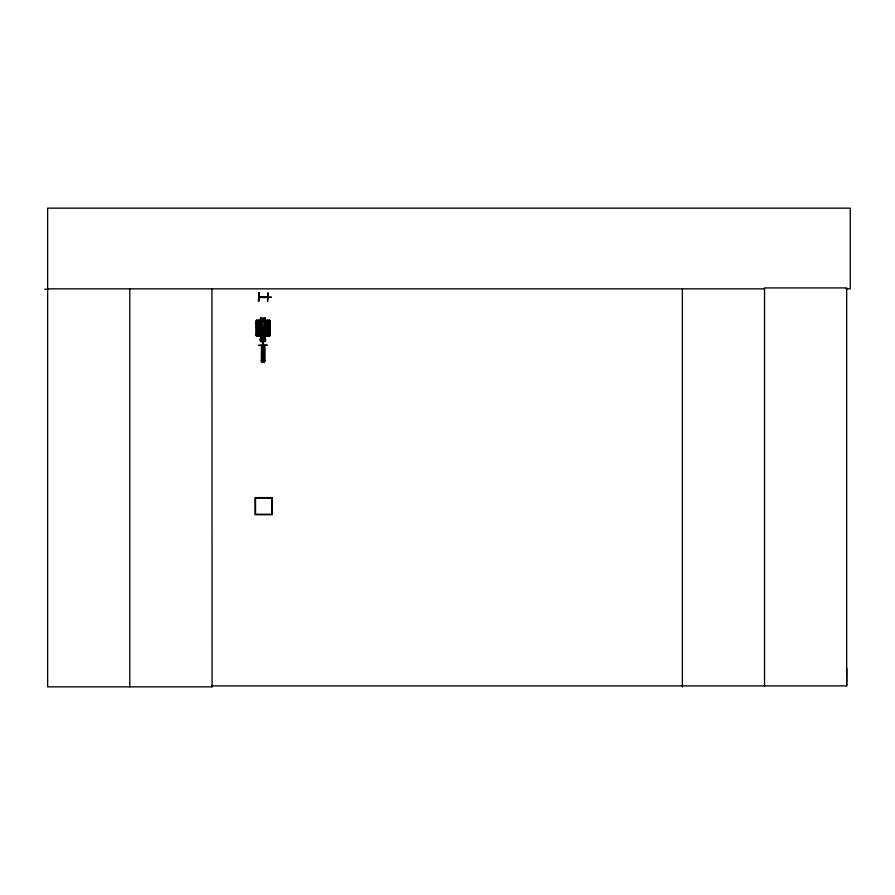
<?xml version="1.0" encoding="UTF-8"?>
<svg xmlns="http://www.w3.org/2000/svg" width="895" height="895" viewBox="0 0 895 895"><rect width="100%" height="100%" fill="white"/><g stroke="black" fill="none" stroke-linecap="round" stroke-linejoin="round"><path stroke-width="1.34" d="M846.066 288.85L850.25 288.85L850.25 208.155L47.636 208.155L47.636 686.845L212.07 686.845L211.958 685.906L846.681 685.906L846.804 668.599M263.152 340.279L262.638 341.163M258.968 296.849L267.471 297.364M268.22 335.245L268.332 335.636M262.951 361.457L263.018 360.719M44.75 289.186L47.636 289.175M47.636 288.85L764.531 288.85M259.035 297.52L267.639 297.52M267.515 301.279L267.997 292.721L267.639 301.279M260.434 318.318L265.379 318.296M266.755 320.376L270.055 320.365L270.055 335.815L266.755 335.826L266.755 320.376L266.766 335.826M260.769 320.667L265.043 320.667M256.406 321.943L259.259 321.943M266.978 321.943L269.831 321.943M260.769 322.234L265.043 322.234M256.406 322.994L259.259 322.994M266.978 322.994L269.831 322.994M256.406 324.561L259.259 324.561M260.769 324.583L265.043 324.583M266.978 324.561L269.831 324.561M256.395 325.948L259.248 325.948M266.967 325.948L269.82 325.948M260.758 326.675L265.043 326.675M256.395 327.514L259.248 327.514M266.967 327.514L269.82 327.514M260.758 329.024L265.043 329.024M256.406 334.249L259.259 334.249M266.978 334.249L269.831 334.249M255.925 334.685L259.729 334.685M266.497 334.685L270.301 334.685M255.925 334.808L259.729 334.808M266.497 334.808L270.301 334.808M260.769 339.115L265.043 339.115M260.053 339.776L265.759 339.776M260.053 339.955L265.759 339.955M260.725 318.318L260.769 341.487L265.379 341.465L265.278 318.296M261.944 341.487L260.434 341.487L260.546 318.318M262.559 341.498L263.242 341.498M262.582 342.751L263.41 342.751L263.41 344.53L262.582 344.53L262.582 342.751L263.354 342.807L263.354 344.474M261.698 347.786L264.551 347.786M261.698 348.837L264.551 348.837M261.698 350.404L264.551 350.404M261.698 351.791L264.551 351.791M261.698 353.357L264.551 353.357M261.698 360.092L264.551 360.092M261.228 360.528L265.032 360.528M261.474 361.669L264.775 361.658L264.707 346.208L261.474 346.22L261.497 361.669L261.676 346.22M846.681 685.906L846.681 287.921L764.531 287.921L764.531 685.906M682.37 288.85L682.37 686.845M269.854 320.365L269.831 335.815M269.608 320.365L269.608 335.815M269.496 320.365L269.484 335.815M269.238 320.365L269.294 335.815M269.115 320.365L269.048 335.815M268.836 335.815L267.963 335.815M267.762 320.376L267.683 335.826M267.504 320.376L267.527 335.826M267.325 320.376L267.381 335.826M267.135 320.376L267.303 335.826M267.001 320.376L266.945 335.826M265.088 318.296L265.088 341.465M264.998 318.296L265.043 341.465M264.808 318.296L264.707 341.465M264.551 318.296L264.528 341.465M264.517 346.208L264.551 361.658M264.439 318.296L264.439 322.39M264.439 329.203L264.439 340.1M264.394 361.658L264.338 346.208L264.327 361.658M264.249 318.296L264.204 341.465M263.98 318.296L263.98 322.39M263.98 329.203L263.98 340.1M263.969 346.208L263.991 361.658M263.88 318.296L263.902 322.39M263.902 329.203L263.88 340.1M263.768 346.208L263.846 361.658M263.555 341.465L262.257 341.465M263.566 361.658L262.694 361.658M263.108 344.53L263.108 345.213M262.873 344.53L262.873 345.213M262.481 346.22L262.47 361.669M262.414 346.22L262.28 361.669M262.224 346.22L262.101 361.669M261.944 318.318L261.922 326.496M261.922 329.215L261.944 340.122M262.045 346.22L261.911 361.669M261.832 318.318L261.832 326.496M261.832 329.215L261.832 340.122M261.732 346.22L261.855 361.669M261.564 318.318L261.597 341.487M261.374 318.318L261.374 326.496M261.374 329.215L261.374 340.122M261.284 318.318L261.273 326.496M261.273 329.215L261.284 340.122M261.004 318.318L261.105 326.496M261.083 329.215L261.094 341.465M260.814 318.318L260.814 341.487M259.281 320.365L259.259 335.815M258.923 320.365L259.035 335.815M258.901 292.721L258.845 301.279M258.856 320.365L258.912 335.815M258.722 320.365L258.7 335.815M258.543 320.365L258.487 335.815M258.263 335.815L257.391 335.815M257.178 320.376L257.111 335.826M256.988 320.376L256.954 335.826M256.731 320.376L256.809 335.826M256.563 320.376L256.619 335.826M256.406 320.376L256.373 335.826M211.947 288.85L212.07 686.845M129.797 288.85L129.797 686.845M257.212 326.574C257.984 328.991 259.091 324.863 257.212 326.574M261.989 327.604C263.152 331.239 264.808 325.042 261.989 327.604M262.515 352.417C263.287 354.834 264.394 350.706 262.515 352.417M267.784 326.574C268.556 328.98 269.686 324.896 267.784 326.574M258.968 292.721L258.487 301.279L258.968 292.721M271.42 297.241L258.957 297.263L271.42 297.341M259.483 320.365L256.183 320.376L256.194 335.826L259.483 335.815L259.405 320.365M267.269 345.213L258.711 345.392L267.269 345.213M272.158 497.609L255.053 497.609L255.053 514.726L272.158 514.726L272.158 497.609M271.688 498.09L255.534 498.09L255.534 514.245L271.688 514.245L271.688 498.09"/></g></svg>
